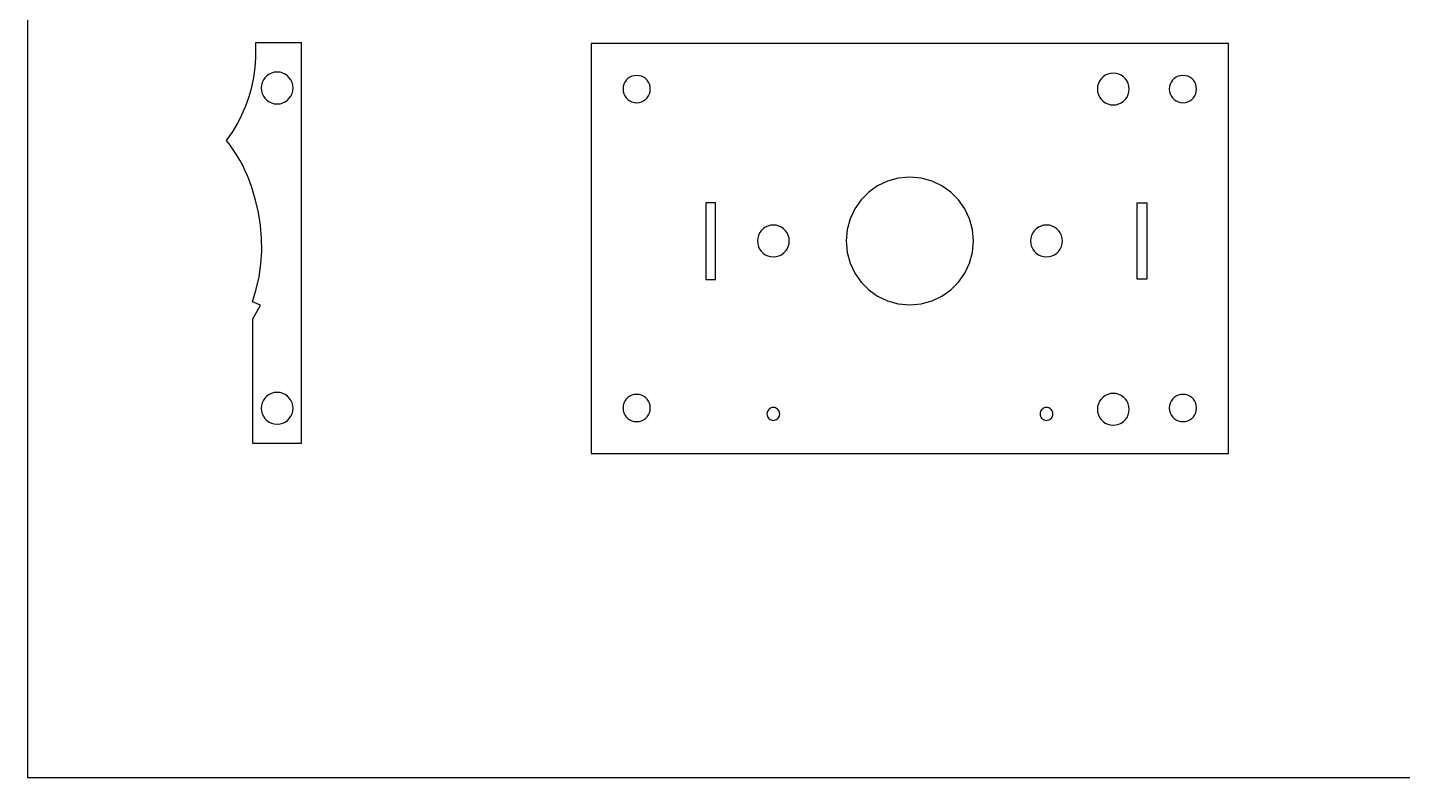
# Model space of a CAD drawing. Extents: x 3 to 2755, y -391 to 1036.
# Drawn here: x 1882.6 to 2335.7, y 541.5 to 788.6 of the extents above; entities that cross this region are included whole.
import ezdxf

# ---------------------------------------------------------------- set-up
doc = ezdxf.new("R2010")
doc.units = 0
doc.layers.add('DEFAULT', color=7, linetype='CONTINUOUS')

# ---------------------------------------------------------------- blocks, each defined once
blk = doc.blocks.new('BLOCK_180')
at = {"layer": 'DEFAULT', "color": 18}
for p, q in [((-261.42, 83.42), (-260.98, 86.66)), ((-260.98, 86.66), (-260.76, 89.92)), ((-262.08, 80.24), (-261.42, 83.42)), ((-264.03, 74.05), (-262.95, 77.11)), ((-262.95, 77.11), (-262.08, 80.24)), ((-265.31, 71.07), (-264.03, 74.05)), ((-268.48, 65.37), (-266.8, 68.17)), ((-266.8, 68.17), (-265.31, 71.07)), ((-270.36, 62.68), (-268.48, 65.37))]:
    blk.add_line(p, q, dxfattribs=at)
blk = doc.blocks.new('BLOCK_181')
at = {"layer": 'DEFAULT', "color": 18}
for p, q in [((-260.76, 89.92), (-260.75, 94.93)), ((-260.75, 94.93), (-245.76, 94.93))]:
    blk.add_line(p, q, dxfattribs=at)
blk = doc.blocks.new('BLOCK_182')
at = {"layer": 'DEFAULT', "color": 18}
for p, q in [((-245.76, 94.93), (-245.76, -37.15)), ((-261.76, -37.15), (-261.76, 3.92)), ((-245.76, -37.15), (-261.76, -37.15))]:
    blk.add_line(p, q, dxfattribs=at)
blk = doc.blocks.new('BLOCK_183')
at = {"layer": 'DEFAULT', "color": 18}
for p, q in [((-259.22, 8.4), (-261.8, 9.52)), ((-261.76, 3.92), (-259.22, 8.4))]:
    blk.add_line(p, q, dxfattribs=at)
blk = doc.blocks.new('BLOCK_184')
at = {"layer": 'DEFAULT', "color": 18}
for p, q in [((-260.81, 43.05), (-262.08, 47.13)), ((-259.85, 38.89), (-260.81, 43.05)), ((-259.19, 34.7), (-259.85, 38.89)), ((-258.85, 30.47), (-259.19, 34.7)), ((-258.82, 26.24), (-258.85, 30.47)), ((-259.1, 22.01), (-258.82, 26.24)), ((-259.69, 17.8), (-259.1, 22.01)), ((-261.8, 9.52), (-260.59, 13.63)), ((-260.59, 13.63), (-259.69, 17.8))]:
    blk.add_line(p, q, dxfattribs=at)
blk = doc.blocks.new('BLOCK_185')
at = {"layer": 'DEFAULT', "color": 18}
for p, q in [((-269.17, 61.11), (-270.36, 62.68)), ((-268.05, 59.49), (-269.17, 61.11)), ((-266.99, 57.83), (-268.05, 59.49)), ((-265.99, 56.13), (-266.99, 57.83)), ((-265.07, 54.4), (-265.99, 56.13)), ((-264.21, 52.63), (-265.07, 54.4)), ((-263.43, 50.83), (-264.21, 52.63)), ((-262.72, 49), (-263.43, 50.83)), ((-262.08, 47.13), (-262.72, 49))]:
    blk.add_line(p, q, dxfattribs=at)
blk = doc.blocks.new('BLOCK_186')
at = {"layer": 'DEFAULT', "color": 18}
for p, q in [((-249.71, 76.56), (-249.19, 77.3)), ((-249.19, 77.3), (-248.8, 78.12)), ((-248.8, 78.12), (-248.56, 79)), ((-248.56, 79), (-248.47, 79.95)), ((-253.72, 74.7), (-252.78, 74.78)), ((-252.78, 74.78), (-251.89, 75.03)), ((-251.89, 75.03), (-251.07, 75.41)), ((-251.07, 75.41), (-250.34, 75.93)), ((-250.34, 75.93), (-249.71, 76.56))]:
    blk.add_line(p, q, dxfattribs=at)
blk = doc.blocks.new('BLOCK_187')
at = {"layer": 'DEFAULT', "color": 18}
for p, q in [((-252.78, 85.11), (-253.72, 85.2)), ((-251.89, 84.87), (-252.78, 85.11)), ((-251.07, 84.48), (-251.89, 84.87)), ((-250.34, 83.96), (-251.07, 84.48)), ((-249.71, 83.33), (-250.34, 83.96)), ((-249.19, 82.6), (-249.71, 83.33)), ((-248.8, 81.78), (-249.19, 82.6)), ((-248.56, 80.89), (-248.8, 81.78)), ((-248.47, 79.95), (-248.56, 80.89))]:
    blk.add_line(p, q, dxfattribs=at)
blk = doc.blocks.new('BLOCK_188')
at = {"layer": 'DEFAULT', "color": 18}
for p, q in [((-258.64, 81.78), (-258.89, 80.89)), ((-258.25, 82.6), (-258.64, 81.78)), ((-257.74, 83.33), (-258.25, 82.6)), ((-257.1, 83.96), (-257.74, 83.33)), ((-256.37, 84.48), (-257.1, 83.96)), ((-255.55, 84.87), (-256.37, 84.48)), ((-254.67, 85.11), (-255.55, 84.87)), ((-253.72, 85.2), (-254.67, 85.11)), ((-258.89, 80.89), (-258.97, 79.95))]:
    blk.add_line(p, q, dxfattribs=at)
blk = doc.blocks.new('BLOCK_189')
at = {"layer": 'DEFAULT', "color": 18}
for p, q in [((-258.97, 79.95), (-258.89, 79)), ((-258.89, 79), (-258.64, 78.12)), ((-258.64, 78.12), (-258.25, 77.3)), ((-258.25, 77.3), (-257.74, 76.56)), ((-257.74, 76.56), (-257.1, 75.93)), ((-257.1, 75.93), (-256.37, 75.41)), ((-256.37, 75.41), (-255.55, 75.03)), ((-255.55, 75.03), (-254.67, 74.78)), ((-254.67, 74.78), (-253.72, 74.7))]:
    blk.add_line(p, q, dxfattribs=at)
blk = doc.blocks.new('BLOCK_190')
at = {"layer": 'DEFAULT', "color": 18}
for p, q in [((-248.8, -27.38), (-248.56, -26.49)), ((-248.56, -26.49), (-248.47, -25.55)), ((-253.72, -30.8), (-252.78, -30.71)), ((-252.78, -30.71), (-251.89, -30.47)), ((-251.89, -30.47), (-251.07, -30.08)), ((-251.07, -30.08), (-250.34, -29.56)), ((-250.34, -29.56), (-249.71, -28.93)), ((-249.71, -28.93), (-249.19, -28.2)), ((-249.19, -28.2), (-248.8, -27.38))]:
    blk.add_line(p, q, dxfattribs=at)
blk = doc.blocks.new('BLOCK_191')
at = {"layer": 'DEFAULT', "color": 18}
for p, q in [((-252.78, -20.38), (-253.72, -20.3)), ((-251.89, -20.63), (-252.78, -20.38)), ((-251.07, -21.02), (-251.89, -20.63)), ((-250.34, -21.53), (-251.07, -21.02)), ((-249.71, -22.17), (-250.34, -21.53)), ((-249.19, -22.9), (-249.71, -22.17)), ((-248.8, -23.72), (-249.19, -22.9)), ((-248.56, -24.6), (-248.8, -23.72)), ((-248.47, -25.55), (-248.56, -24.6))]:
    blk.add_line(p, q, dxfattribs=at)
blk = doc.blocks.new('BLOCK_192')
at = {"layer": 'DEFAULT', "color": 18}
for p, q in [((-257.74, -22.17), (-258.25, -22.9)), ((-257.1, -21.53), (-257.74, -22.17)), ((-256.37, -21.02), (-257.1, -21.53)), ((-255.55, -20.63), (-256.37, -21.02)), ((-254.67, -20.38), (-255.55, -20.63)), ((-253.72, -20.3), (-254.67, -20.38)), ((-258.89, -24.6), (-258.97, -25.55)), ((-258.64, -23.72), (-258.89, -24.6)), ((-258.25, -22.9), (-258.64, -23.72))]:
    blk.add_line(p, q, dxfattribs=at)
blk = doc.blocks.new('BLOCK_193')
at = {"layer": 'DEFAULT', "color": 18}
for p, q in [((-258.97, -25.55), (-258.89, -26.49)), ((-258.89, -26.49), (-258.64, -27.38)), ((-258.64, -27.38), (-258.25, -28.2)), ((-258.25, -28.2), (-257.74, -28.93)), ((-257.74, -28.93), (-257.1, -29.56)), ((-257.1, -29.56), (-256.37, -30.08)), ((-256.37, -30.08), (-255.55, -30.47)), ((-255.55, -30.47), (-254.67, -30.71)), ((-254.67, -30.71), (-253.72, -30.8))]:
    blk.add_line(p, q, dxfattribs=at)
blk = doc.blocks.new('BLOCK_194')
at = {"layer": 'DEFAULT', "color": 18}
for p, q in [((-109.27, 42.09), (-112.49, 42.09)), ((-112.49, 42.09), (-112.49, 16.86))]:
    blk.add_line(p, q, dxfattribs=at)
blk = doc.blocks.new('BLOCK_195')
at = {"layer": 'DEFAULT', "color": 18}
for p, q in [((-109.27, 16.86), (-109.27, 42.09)), ((-112.49, 16.86), (-109.27, 16.86))]:
    blk.add_line(p, q, dxfattribs=at)
blk = doc.blocks.new('BLOCK_196')
at = {"layer": 'DEFAULT', "color": 18}
for p, q in [((26.72, -27.73), (26.96, -26.84)), ((26.96, -26.84), (27.04, -25.9)), ((21.8, -31.15), (22.74, -31.06)), ((22.74, -31.06), (23.63, -30.82)), ((23.63, -30.82), (24.44, -30.43)), ((24.44, -30.43), (25.18, -29.91)), ((25.18, -29.91), (25.81, -29.28)), ((25.81, -29.28), (26.33, -28.55)), ((26.33, -28.55), (26.72, -27.73))]:
    blk.add_line(p, q, dxfattribs=at)
blk = doc.blocks.new('BLOCK_197')
at = {"layer": 'DEFAULT', "color": 18}
for p, q in [((22.74, -20.73), (21.8, -20.65)), ((23.63, -20.98), (22.74, -20.73)), ((24.44, -21.36), (23.63, -20.98)), ((25.18, -21.88), (24.44, -21.36)), ((25.81, -22.52), (25.18, -21.88)), ((26.33, -23.25), (25.81, -22.52)), ((26.72, -24.07), (26.33, -23.25)), ((26.96, -24.95), (26.72, -24.07)), ((27.04, -25.9), (26.96, -24.95))]:
    blk.add_line(p, q, dxfattribs=at)
blk = doc.blocks.new('BLOCK_198')
at = {"layer": 'DEFAULT', "color": 18}
for p, q in [((17.78, -22.52), (17.26, -23.25)), ((18.41, -21.88), (17.78, -22.52)), ((19.15, -21.36), (18.41, -21.88)), ((19.96, -20.98), (19.15, -21.36)), ((20.85, -20.73), (19.96, -20.98)), ((21.8, -20.65), (20.85, -20.73)), ((16.63, -24.95), (16.55, -25.9)), ((16.87, -24.07), (16.63, -24.95)), ((17.26, -23.25), (16.87, -24.07))]:
    blk.add_line(p, q, dxfattribs=at)
blk = doc.blocks.new('BLOCK_199')
at = {"layer": 'DEFAULT', "color": 18}
for p, q in [((16.55, -25.9), (16.63, -26.84)), ((16.63, -26.84), (16.87, -27.73)), ((16.87, -27.73), (17.26, -28.55)), ((17.26, -28.55), (17.78, -29.28)), ((17.78, -29.28), (18.41, -29.91)), ((18.41, -29.91), (19.15, -30.43)), ((19.15, -30.43), (19.96, -30.82)), ((19.96, -30.82), (20.85, -31.06)), ((20.85, -31.06), (21.8, -31.15))]:
    blk.add_line(p, q, dxfattribs=at)
blk = doc.blocks.new('BLOCK_200')
at = {"layer": 'DEFAULT', "color": 18}
for p, q in [((48.61, -27.74), (48.95, -27.04)), ((48.95, -27.04), (49.15, -26.28)), ((49.15, -26.28), (49.23, -25.47)), ((44.74, -29.96), (45.55, -29.89)), ((45.55, -29.89), (46.31, -29.68)), ((46.31, -29.68), (47, -29.35)), ((47, -29.35), (47.63, -28.91)), ((47.63, -28.91), (48.17, -28.37)), ((48.17, -28.37), (48.61, -27.74))]:
    blk.add_line(p, q, dxfattribs=at)
blk = doc.blocks.new('BLOCK_201')
at = {"layer": 'DEFAULT', "color": 18}
for p, q in [((45.55, -21.06), (44.74, -20.99)), ((46.31, -21.27), (45.55, -21.06)), ((47, -21.6), (46.31, -21.27)), ((47.63, -22.04), (47, -21.6)), ((48.17, -22.58), (47.63, -22.04)), ((48.61, -23.21), (48.17, -22.58)), ((48.95, -23.91), (48.61, -23.21)), ((49.15, -24.67), (48.95, -23.91)), ((49.23, -25.47), (49.15, -24.67))]:
    blk.add_line(p, q, dxfattribs=at)
blk = doc.blocks.new('BLOCK_202')
at = {"layer": 'DEFAULT', "color": 18}
for p, q in [((41.31, -22.58), (40.87, -23.21)), ((41.85, -22.04), (41.31, -22.58)), ((42.47, -21.6), (41.85, -22.04)), ((43.17, -21.27), (42.47, -21.6)), ((43.93, -21.06), (43.17, -21.27)), ((44.74, -20.99), (43.93, -21.06)), ((40.32, -24.67), (40.25, -25.47)), ((40.53, -23.91), (40.32, -24.67)), ((40.87, -23.21), (40.53, -23.91))]:
    blk.add_line(p, q, dxfattribs=at)
blk = doc.blocks.new('BLOCK_203')
at = {"layer": 'DEFAULT', "color": 18}
for p, q in [((40.25, -25.47), (40.32, -26.28)), ((40.32, -26.28), (40.53, -27.04)), ((40.53, -27.04), (40.87, -27.74)), ((40.87, -27.74), (41.31, -28.37)), ((41.31, -28.37), (41.85, -28.91)), ((41.85, -28.91), (42.47, -29.35)), ((42.47, -29.35), (43.17, -29.68)), ((43.17, -29.68), (43.93, -29.89)), ((43.93, -29.89), (44.74, -29.96))]:
    blk.add_line(p, q, dxfattribs=at)
blk = doc.blocks.new('BLOCK_204')
at = {"layer": 'DEFAULT', "color": 18}
for p, q in [((-131.83, 76.71), (-131.39, 77.33)), ((-131.39, 77.33), (-131.05, 78.03)), ((-131.05, 78.03), (-130.85, 78.79)), ((-130.85, 78.79), (-130.77, 79.6)), ((-135.26, 75.11), (-134.45, 75.18)), ((-134.45, 75.18), (-133.7, 75.39)), ((-133.7, 75.39), (-133, 75.72)), ((-133, 75.72), (-132.37, 76.17)), ((-132.37, 76.17), (-131.83, 76.71))]:
    blk.add_line(p, q, dxfattribs=at)
blk = doc.blocks.new('BLOCK_205')
at = {"layer": 'DEFAULT', "color": 18}
for p, q in [((-134.45, 84.01), (-135.26, 84.08)), ((-133.7, 83.8), (-134.45, 84.01)), ((-133, 83.47), (-133.7, 83.8)), ((-132.37, 83.03), (-133, 83.47)), ((-131.83, 82.49), (-132.37, 83.03)), ((-131.39, 81.86), (-131.83, 82.49)), ((-131.05, 81.16), (-131.39, 81.86)), ((-130.85, 80.4), (-131.05, 81.16)), ((-130.77, 79.6), (-130.85, 80.4))]:
    blk.add_line(p, q, dxfattribs=at)
blk = doc.blocks.new('BLOCK_206')
at = {"layer": 'DEFAULT', "color": 18}
for p, q in [((-139.14, 81.86), (-139.47, 81.16)), ((-138.69, 82.49), (-139.14, 81.86)), ((-138.15, 83.03), (-138.69, 82.49)), ((-137.53, 83.47), (-138.15, 83.03)), ((-136.83, 83.8), (-137.53, 83.47)), ((-136.07, 84.01), (-136.83, 83.8)), ((-135.26, 84.08), (-136.07, 84.01)), ((-139.68, 80.4), (-139.75, 79.6)), ((-139.47, 81.16), (-139.68, 80.4))]:
    blk.add_line(p, q, dxfattribs=at)
blk = doc.blocks.new('BLOCK_207')
at = {"layer": 'DEFAULT', "color": 18}
for p, q in [((-139.75, 79.6), (-139.68, 78.79)), ((-139.68, 78.79), (-139.47, 78.03)), ((-139.47, 78.03), (-139.14, 77.33)), ((-139.14, 77.33), (-138.69, 76.71)), ((-138.69, 76.71), (-138.15, 76.17)), ((-138.15, 76.17), (-137.53, 75.72)), ((-137.53, 75.72), (-136.83, 75.39)), ((-136.83, 75.39), (-136.07, 75.18)), ((-136.07, 75.18), (-135.26, 75.11))]:
    blk.add_line(p, q, dxfattribs=at)
blk = doc.blocks.new('BLOCK_208')
at = {"layer": 'DEFAULT', "color": 18}
for p, q in [((-131.39, -27.74), (-131.05, -27.04)), ((-131.05, -27.04), (-130.85, -26.28)), ((-130.85, -26.28), (-130.77, -25.47)), ((-135.26, -29.96), (-134.45, -29.89)), ((-134.45, -29.89), (-133.7, -29.68)), ((-133.7, -29.68), (-133, -29.35)), ((-133, -29.35), (-132.37, -28.91)), ((-132.37, -28.91), (-131.83, -28.37)), ((-131.83, -28.37), (-131.39, -27.74))]:
    blk.add_line(p, q, dxfattribs=at)
blk = doc.blocks.new('BLOCK_209')
at = {"layer": 'DEFAULT', "color": 18}
for p, q in [((-134.45, -21.06), (-135.26, -20.99)), ((-133.7, -21.27), (-134.45, -21.06)), ((-133, -21.6), (-133.7, -21.27)), ((-132.37, -22.04), (-133, -21.6)), ((-131.83, -22.58), (-132.37, -22.04)), ((-131.39, -23.21), (-131.83, -22.58)), ((-131.05, -23.91), (-131.39, -23.21)), ((-130.85, -24.67), (-131.05, -23.91)), ((-130.77, -25.47), (-130.85, -24.67))]:
    blk.add_line(p, q, dxfattribs=at)
blk = doc.blocks.new('BLOCK_210')
at = {"layer": 'DEFAULT', "color": 18}
for p, q in [((-138.69, -22.58), (-139.14, -23.21)), ((-138.15, -22.04), (-138.69, -22.58)), ((-137.53, -21.6), (-138.15, -22.04)), ((-136.83, -21.27), (-137.53, -21.6)), ((-136.07, -21.06), (-136.83, -21.27)), ((-135.26, -20.99), (-136.07, -21.06)), ((-139.68, -24.67), (-139.75, -25.47)), ((-139.47, -23.91), (-139.68, -24.67)), ((-139.14, -23.21), (-139.47, -23.91))]:
    blk.add_line(p, q, dxfattribs=at)
blk = doc.blocks.new('BLOCK_211')
at = {"layer": 'DEFAULT', "color": 18}
for p, q in [((-139.75, -25.47), (-139.68, -26.28)), ((-139.68, -26.28), (-139.47, -27.04)), ((-139.47, -27.04), (-139.14, -27.74)), ((-139.14, -27.74), (-138.69, -28.37)), ((-138.69, -28.37), (-138.15, -28.91)), ((-138.15, -28.91), (-137.53, -29.35)), ((-137.53, -29.35), (-136.83, -29.68)), ((-136.83, -29.68), (-136.07, -29.89)), ((-136.07, -29.89), (-135.26, -29.96))]:
    blk.add_line(p, q, dxfattribs=at)
blk = doc.blocks.new('BLOCK_212')
at = {"layer": 'DEFAULT', "color": 18}
for p, q in [((48.17, 76.71), (48.61, 77.33)), ((48.61, 77.33), (48.95, 78.03)), ((48.95, 78.03), (49.15, 78.79)), ((49.15, 78.79), (49.23, 79.6)), ((44.74, 75.11), (45.55, 75.18)), ((45.55, 75.18), (46.31, 75.39)), ((46.31, 75.39), (47, 75.72)), ((47, 75.72), (47.63, 76.17)), ((47.63, 76.17), (48.17, 76.71))]:
    blk.add_line(p, q, dxfattribs=at)
blk = doc.blocks.new('BLOCK_213')
at = {"layer": 'DEFAULT', "color": 18}
for p, q in [((45.55, 84.01), (44.74, 84.08)), ((46.31, 83.8), (45.55, 84.01)), ((47, 83.47), (46.31, 83.8)), ((47.63, 83.03), (47, 83.47)), ((48.17, 82.49), (47.63, 83.03)), ((48.61, 81.86), (48.17, 82.49)), ((48.95, 81.16), (48.61, 81.86)), ((49.15, 80.4), (48.95, 81.16)), ((49.23, 79.6), (49.15, 80.4))]:
    blk.add_line(p, q, dxfattribs=at)
blk = doc.blocks.new('BLOCK_214')
at = {"layer": 'DEFAULT', "color": 18}
for p, q in [((40.87, 81.86), (40.53, 81.16)), ((41.31, 82.49), (40.87, 81.86)), ((41.85, 83.03), (41.31, 82.49)), ((42.47, 83.47), (41.85, 83.03)), ((43.17, 83.8), (42.47, 83.47)), ((43.93, 84.01), (43.17, 83.8)), ((44.74, 84.08), (43.93, 84.01)), ((40.32, 80.4), (40.25, 79.6)), ((40.53, 81.16), (40.32, 80.4))]:
    blk.add_line(p, q, dxfattribs=at)
blk = doc.blocks.new('BLOCK_215')
at = {"layer": 'DEFAULT', "color": 18}
for p, q in [((40.25, 79.6), (40.32, 78.79)), ((40.32, 78.79), (40.53, 78.03)), ((40.53, 78.03), (40.87, 77.33)), ((40.87, 77.33), (41.31, 76.71)), ((41.31, 76.71), (41.85, 76.17)), ((41.85, 76.17), (42.47, 75.72)), ((42.47, 75.72), (43.17, 75.39)), ((43.17, 75.39), (43.93, 75.18)), ((43.93, 75.18), (44.74, 75.11))]:
    blk.add_line(p, q, dxfattribs=at)
blk = doc.blocks.new('BLOCK_216')
at = {"layer": 'DEFAULT', "color": 18}
for p, q in [((26.33, 76.95), (26.72, 77.77)), ((26.72, 77.77), (26.96, 78.65)), ((26.96, 78.65), (27.04, 79.6)), ((21.8, 74.35), (22.74, 74.43)), ((22.74, 74.43), (23.63, 74.68)), ((23.63, 74.68), (24.44, 75.06)), ((24.44, 75.06), (25.18, 75.58)), ((25.18, 75.58), (25.81, 76.22)), ((25.81, 76.22), (26.33, 76.95))]:
    blk.add_line(p, q, dxfattribs=at)
blk = doc.blocks.new('BLOCK_217')
at = {"layer": 'DEFAULT', "color": 18}
for p, q in [((22.74, 84.76), (21.8, 84.85)), ((23.63, 84.52), (22.74, 84.76)), ((24.44, 84.13), (23.63, 84.52)), ((25.18, 83.61), (24.44, 84.13)), ((25.81, 82.98), (25.18, 83.61)), ((26.33, 82.25), (25.81, 82.98)), ((26.72, 81.43), (26.33, 82.25)), ((26.96, 80.54), (26.72, 81.43)), ((27.04, 79.6), (26.96, 80.54))]:
    blk.add_line(p, q, dxfattribs=at)
blk = doc.blocks.new('BLOCK_218')
at = {"layer": 'DEFAULT', "color": 18}
for p, q in [((17.26, 82.25), (16.87, 81.43)), ((17.78, 82.98), (17.26, 82.25)), ((18.41, 83.61), (17.78, 82.98)), ((19.15, 84.13), (18.41, 83.61)), ((19.96, 84.52), (19.15, 84.13)), ((20.85, 84.76), (19.96, 84.52)), ((21.8, 84.85), (20.85, 84.76)), ((16.63, 80.54), (16.55, 79.6)), ((16.87, 81.43), (16.63, 80.54))]:
    blk.add_line(p, q, dxfattribs=at)
blk = doc.blocks.new('BLOCK_219')
at = {"layer": 'DEFAULT', "color": 18}
for p, q in [((16.55, 79.6), (16.63, 78.65)), ((16.63, 78.65), (16.87, 77.77)), ((16.87, 77.77), (17.26, 76.95)), ((17.26, 76.95), (17.78, 76.22)), ((17.78, 76.22), (18.41, 75.58)), ((18.41, 75.58), (19.15, 75.06)), ((19.15, 75.06), (19.96, 74.68)), ((19.96, 74.68), (20.85, 74.43)), ((20.85, 74.43), (21.8, 74.35))]:
    blk.add_line(p, q, dxfattribs=at)
blk = doc.blocks.new('BLOCK_220')
at = {"layer": 'DEFAULT', "color": 18}
for p, q in [((-24.6, 25.78), (-24.26, 29.56)), ((-25.58, 22.23), (-24.6, 25.78)), ((-29.2, 16.03), (-27.13, 18.96)), ((-27.13, 18.96), (-25.58, 22.23)), ((-31.73, 13.5), (-29.2, 16.03)), ((-41.49, 8.9), (-37.93, 9.88)), ((-37.93, 9.88), (-34.66, 11.43)), ((-34.66, 11.43), (-31.73, 13.5)), ((-45.26, 8.56), (-41.49, 8.9))]:
    blk.add_line(p, q, dxfattribs=at)
blk = doc.blocks.new('BLOCK_221')
at = {"layer": 'DEFAULT', "color": 18}
for p, q in [((-41.49, 50.22), (-45.26, 50.56)), ((-37.93, 49.24), (-41.49, 50.22)), ((-34.66, 47.69), (-37.93, 49.24)), ((-31.73, 45.62), (-34.66, 47.69)), ((-29.2, 43.09), (-31.73, 45.62)), ((-27.13, 40.16), (-29.2, 43.09)), ((-25.58, 36.89), (-27.13, 40.16)), ((-24.6, 33.33), (-25.58, 36.89)), ((-24.26, 29.56), (-24.6, 33.33))]:
    blk.add_line(p, q, dxfattribs=at)
blk = doc.blocks.new('BLOCK_222')
at = {"layer": 'DEFAULT', "color": 18}
for p, q in [((-49.04, 50.22), (-52.59, 49.24)), ((-45.26, 50.56), (-49.04, 50.22)), ((-58.79, 45.62), (-61.32, 43.09)), ((-55.86, 47.69), (-58.79, 45.62)), ((-52.59, 49.24), (-55.86, 47.69)), ((-61.32, 43.09), (-63.39, 40.16)), ((-64.94, 36.89), (-65.92, 33.33)), ((-63.39, 40.16), (-64.94, 36.89)), ((-65.92, 33.33), (-66.26, 29.56))]:
    blk.add_line(p, q, dxfattribs=at)
blk = doc.blocks.new('BLOCK_223')
at = {"layer": 'DEFAULT', "color": 18}
for p, q in [((-66.26, 29.56), (-65.92, 25.78)), ((-65.92, 25.78), (-64.94, 22.23)), ((-64.94, 22.23), (-63.39, 18.96)), ((-63.39, 18.96), (-61.32, 16.03)), ((-61.32, 16.03), (-58.79, 13.5)), ((-58.79, 13.5), (-55.86, 11.43)), ((-55.86, 11.43), (-52.59, 9.88)), ((-52.59, 9.88), (-49.04, 8.9)), ((-49.04, 8.9), (-45.26, 8.56))]:
    blk.add_line(p, q, dxfattribs=at)
blk = doc.blocks.new('BLOCK_224')
at = {"layer": 'DEFAULT', "color": 18}
for p, q in [((29.67, 16.94), (29.67, 42.17)), ((29.67, 42.17), (32.89, 42.17)), ((32.89, 42.17), (32.89, 16.94)), ((32.89, 16.94), (29.67, 16.94))]:
    blk.add_line(p, q, dxfattribs=at)
blk = doc.blocks.new('BLOCK_225')
at = {"layer": 'DEFAULT', "color": 18}
for p, q in [((59.81, 94.58), (-150.25, 94.58)), ((-150.25, 94.58), (-150.25, -40.46)), ((59.81, -40.46), (59.81, 94.58)), ((-150.25, -40.46), (59.81, -40.46))]:
    blk.add_line(p, q, dxfattribs=at)
blk = doc.blocks.new('BLOCK_226')
at = {"layer": 'DEFAULT', "color": 18}
for p, q in [((4.31, 26.91), (4.7, 27.73)), ((4.7, 27.73), (4.95, 28.62)), ((4.95, 28.62), (5.03, 29.56)), ((-0.22, 24.31), (0.73, 24.39)), ((0.73, 24.39), (1.61, 24.64)), ((1.61, 24.64), (2.43, 25.03)), ((2.43, 25.03), (3.16, 25.54)), ((3.16, 25.54), (3.8, 26.18)), ((3.8, 26.18), (4.31, 26.91))]:
    blk.add_line(p, q, dxfattribs=at)
blk = doc.blocks.new('BLOCK_227')
at = {"layer": 'DEFAULT', "color": 18}
for p, q in [((0.73, 34.72), (-0.22, 34.81)), ((1.61, 34.48), (0.73, 34.72)), ((2.43, 34.09), (1.61, 34.48)), ((3.16, 33.57), (2.43, 34.09)), ((3.8, 32.94), (3.16, 33.57)), ((4.31, 32.21), (3.8, 32.94)), ((4.7, 31.39), (4.31, 32.21)), ((4.95, 30.5), (4.7, 31.39)), ((5.03, 29.56), (4.95, 30.5))]:
    blk.add_line(p, q, dxfattribs=at)
blk = doc.blocks.new('BLOCK_228')
at = {"layer": 'DEFAULT', "color": 18}
for p, q in [((-4.75, 32.21), (-5.14, 31.39)), ((-4.23, 32.94), (-4.75, 32.21)), ((-3.6, 33.57), (-4.23, 32.94)), ((-2.87, 34.09), (-3.6, 33.57)), ((-2.05, 34.48), (-2.87, 34.09)), ((-1.16, 34.72), (-2.05, 34.48)), ((-0.22, 34.81), (-1.16, 34.72)), ((-5.38, 30.5), (-5.47, 29.56)), ((-5.14, 31.39), (-5.38, 30.5))]:
    blk.add_line(p, q, dxfattribs=at)
blk = doc.blocks.new('BLOCK_229')
at = {"layer": 'DEFAULT', "color": 18}
for p, q in [((-5.47, 29.56), (-5.38, 28.62)), ((-5.38, 28.62), (-5.14, 27.73)), ((-5.14, 27.73), (-4.75, 26.91)), ((-4.75, 26.91), (-4.23, 26.18)), ((-4.23, 26.18), (-3.6, 25.54)), ((-3.6, 25.54), (-2.87, 25.03)), ((-2.87, 25.03), (-2.05, 24.64)), ((-2.05, 24.64), (-1.16, 24.39)), ((-1.16, 24.39), (-0.22, 24.31))]:
    blk.add_line(p, q, dxfattribs=at)
blk = doc.blocks.new('BLOCK_230')
at = {"layer": 'DEFAULT', "color": 18}
for p, q in [((-90.22, -29.54), (-89.84, -29.5)), ((-89.84, -29.5), (-89.48, -29.41)), ((-89.48, -29.41), (-89.15, -29.25)), ((-89.15, -29.25), (-88.86, -29.04)), ((-88.86, -29.04), (-88.6, -28.79)), ((-88.6, -28.79), (-88.39, -28.49)), ((-88.39, -28.49), (-88.23, -28.16)), ((-88.23, -28.16), (-88.14, -27.8)), ((-88.14, -27.8), (-88.1, -27.42))]:
    blk.add_line(p, q, dxfattribs=at)
blk = doc.blocks.new('BLOCK_231')
at = {"layer": 'DEFAULT', "color": 18}
for p, q in [((-89.84, -25.34), (-90.22, -25.3)), ((-89.48, -25.44), (-89.84, -25.34)), ((-89.15, -25.59), (-89.48, -25.44)), ((-88.86, -25.8), (-89.15, -25.59)), ((-88.6, -26.06), (-88.86, -25.8)), ((-88.39, -26.35), (-88.6, -26.06)), ((-88.23, -26.68), (-88.39, -26.35)), ((-88.14, -27.04), (-88.23, -26.68)), ((-88.1, -27.42), (-88.14, -27.04))]:
    blk.add_line(p, q, dxfattribs=at)
blk = doc.blocks.new('BLOCK_232')
at = {"layer": 'DEFAULT', "color": 18}
for p, q in [((-92.3, -27.04), (-92.34, -27.42)), ((-92.2, -26.68), (-92.3, -27.04)), ((-92.05, -26.35), (-92.2, -26.68)), ((-91.84, -26.06), (-92.05, -26.35)), ((-91.58, -25.8), (-91.84, -26.06)), ((-91.29, -25.59), (-91.58, -25.8)), ((-90.96, -25.44), (-91.29, -25.59)), ((-90.6, -25.34), (-90.96, -25.44)), ((-90.22, -25.3), (-90.6, -25.34))]:
    blk.add_line(p, q, dxfattribs=at)
blk = doc.blocks.new('BLOCK_233')
at = {"layer": 'DEFAULT', "color": 18}
for p, q in [((-92.34, -27.42), (-92.3, -27.8)), ((-92.3, -27.8), (-92.2, -28.16)), ((-92.2, -28.16), (-92.05, -28.49)), ((-92.05, -28.49), (-91.84, -28.79)), ((-91.84, -28.79), (-91.58, -29.04)), ((-91.58, -29.04), (-91.29, -29.25)), ((-91.29, -29.25), (-90.96, -29.41)), ((-90.96, -29.41), (-90.6, -29.5)), ((-90.6, -29.5), (-90.22, -29.54))]:
    blk.add_line(p, q, dxfattribs=at)
blk = doc.blocks.new('BLOCK_234')
at = {"layer": 'DEFAULT', "color": 18}
for p, q in [((-0.22, -29.54), (0.16, -29.5)), ((0.16, -29.5), (0.52, -29.41)), ((0.52, -29.41), (0.85, -29.25)), ((0.85, -29.25), (1.15, -29.04)), ((1.15, -29.04), (1.4, -28.79)), ((1.4, -28.79), (1.61, -28.49)), ((1.61, -28.49), (1.77, -28.16)), ((1.77, -28.16), (1.86, -27.8)), ((1.86, -27.8), (1.9, -27.42))]:
    blk.add_line(p, q, dxfattribs=at)
blk = doc.blocks.new('BLOCK_235')
at = {"layer": 'DEFAULT', "color": 18}
for p, q in [((0.16, -25.34), (-0.22, -25.3)), ((0.52, -25.44), (0.16, -25.34)), ((0.85, -25.59), (0.52, -25.44)), ((1.15, -25.8), (0.85, -25.59)), ((1.4, -26.06), (1.15, -25.8)), ((1.61, -26.35), (1.4, -26.06)), ((1.77, -26.68), (1.61, -26.35)), ((1.86, -27.04), (1.77, -26.68)), ((1.9, -27.42), (1.86, -27.04))]:
    blk.add_line(p, q, dxfattribs=at)
blk = doc.blocks.new('BLOCK_236')
at = {"layer": 'DEFAULT', "color": 18}
for p, q in [((-2.3, -27.04), (-2.33, -27.42)), ((-2.2, -26.68), (-2.3, -27.04)), ((-2.05, -26.35), (-2.2, -26.68)), ((-1.84, -26.06), (-2.05, -26.35)), ((-1.58, -25.8), (-1.84, -26.06)), ((-1.29, -25.59), (-1.58, -25.8)), ((-0.96, -25.44), (-1.29, -25.59)), ((-0.6, -25.34), (-0.96, -25.44)), ((-0.22, -25.3), (-0.6, -25.34))]:
    blk.add_line(p, q, dxfattribs=at)
blk = doc.blocks.new('BLOCK_237')
at = {"layer": 'DEFAULT', "color": 18}
for p, q in [((-2.33, -27.42), (-2.3, -27.8)), ((-2.3, -27.8), (-2.2, -28.16)), ((-2.2, -28.16), (-2.05, -28.49)), ((-2.05, -28.49), (-1.84, -28.79)), ((-1.84, -28.79), (-1.58, -29.04)), ((-1.58, -29.04), (-1.29, -29.25)), ((-1.29, -29.25), (-0.96, -29.41)), ((-0.96, -29.41), (-0.6, -29.5)), ((-0.6, -29.5), (-0.22, -29.54))]:
    blk.add_line(p, q, dxfattribs=at)
blk = doc.blocks.new('BLOCK_238')
at = {"layer": 'DEFAULT', "color": 18}
for p, q in [((-85.69, 26.91), (-85.3, 27.73)), ((-85.3, 27.73), (-85.05, 28.62)), ((-85.05, 28.62), (-84.97, 29.56)), ((-90.22, 24.31), (-89.28, 24.39)), ((-89.28, 24.39), (-88.39, 24.64)), ((-88.39, 24.64), (-87.57, 25.03)), ((-87.57, 25.03), (-86.84, 25.54)), ((-86.84, 25.54), (-86.2, 26.18)), ((-86.2, 26.18), (-85.69, 26.91))]:
    blk.add_line(p, q, dxfattribs=at)
blk = doc.blocks.new('BLOCK_239')
at = {"layer": 'DEFAULT', "color": 18}
for p, q in [((-89.28, 34.72), (-90.22, 34.81)), ((-88.39, 34.48), (-89.28, 34.72)), ((-87.57, 34.09), (-88.39, 34.48)), ((-86.84, 33.57), (-87.57, 34.09)), ((-86.2, 32.94), (-86.84, 33.57)), ((-85.69, 32.21), (-86.2, 32.94)), ((-85.3, 31.39), (-85.69, 32.21)), ((-85.05, 30.5), (-85.3, 31.39)), ((-84.97, 29.56), (-85.05, 30.5))]:
    blk.add_line(p, q, dxfattribs=at)
blk = doc.blocks.new('BLOCK_240')
at = {"layer": 'DEFAULT', "color": 18}
for p, q in [((-94.75, 32.21), (-95.14, 31.39)), ((-94.23, 32.94), (-94.75, 32.21)), ((-93.6, 33.57), (-94.23, 32.94)), ((-92.87, 34.09), (-93.6, 33.57)), ((-92.05, 34.48), (-92.87, 34.09)), ((-91.16, 34.72), (-92.05, 34.48)), ((-90.22, 34.81), (-91.16, 34.72)), ((-95.38, 30.5), (-95.47, 29.56)), ((-95.14, 31.39), (-95.38, 30.5))]:
    blk.add_line(p, q, dxfattribs=at)
blk = doc.blocks.new('BLOCK_241')
at = {"layer": 'DEFAULT', "color": 18}
for p, q in [((-95.47, 29.56), (-95.38, 28.62)), ((-95.38, 28.62), (-95.14, 27.73)), ((-95.14, 27.73), (-94.75, 26.91)), ((-94.75, 26.91), (-94.23, 26.18)), ((-94.23, 26.18), (-93.6, 25.54)), ((-93.6, 25.54), (-92.87, 25.03)), ((-92.87, 25.03), (-92.05, 24.64)), ((-92.05, 24.64), (-91.16, 24.39)), ((-91.16, 24.39), (-90.22, 24.31))]:
    blk.add_line(p, q, dxfattribs=at)
blk = doc.blocks.new('BLOCK_374')
at = {"layer": 'DEFAULT', "color": 18}
for p, q in [((-335.98, 346.84), (-335.98, -147.17)), ((-335.98, -147.17), (536.01, -147.17))]:
    blk.add_line(p, q, dxfattribs=at)

msp = doc.modelspace()

# ---------------------------------------------------------------- block references
at = {"layer": 'DEFAULT'}
for name in ['BLOCK_374', 'BLOCK_182', 'BLOCK_181', 'BLOCK_225', 'BLOCK_180', 'BLOCK_188', 'BLOCK_187', 'BLOCK_206', 'BLOCK_205', 'BLOCK_218', 'BLOCK_217', 'BLOCK_214', 'BLOCK_213', 'BLOCK_189', 'BLOCK_186', 'BLOCK_207', 'BLOCK_204', 'BLOCK_219', 'BLOCK_216', 'BLOCK_215', 'BLOCK_212', 'BLOCK_185', 'BLOCK_222', 'BLOCK_221', 'BLOCK_184', 'BLOCK_194', 'BLOCK_195', 'BLOCK_224', 'BLOCK_240', 'BLOCK_239', 'BLOCK_228', 'BLOCK_227', 'BLOCK_241', 'BLOCK_238', 'BLOCK_223', 'BLOCK_220', 'BLOCK_229', 'BLOCK_226', 'BLOCK_183', 'BLOCK_192', 'BLOCK_191', 'BLOCK_210', 'BLOCK_209', 'BLOCK_198', 'BLOCK_197', 'BLOCK_202', 'BLOCK_201', 'BLOCK_193', 'BLOCK_190', 'BLOCK_211', 'BLOCK_208', 'BLOCK_232', 'BLOCK_231', 'BLOCK_236', 'BLOCK_235', 'BLOCK_199', 'BLOCK_196', 'BLOCK_203', 'BLOCK_200', 'BLOCK_233', 'BLOCK_230', 'BLOCK_237', 'BLOCK_234']:
    msp.add_blockref(name, (2218.62, 688.72), dxfattribs=at)

doc.saveas('drawing.dxf')
